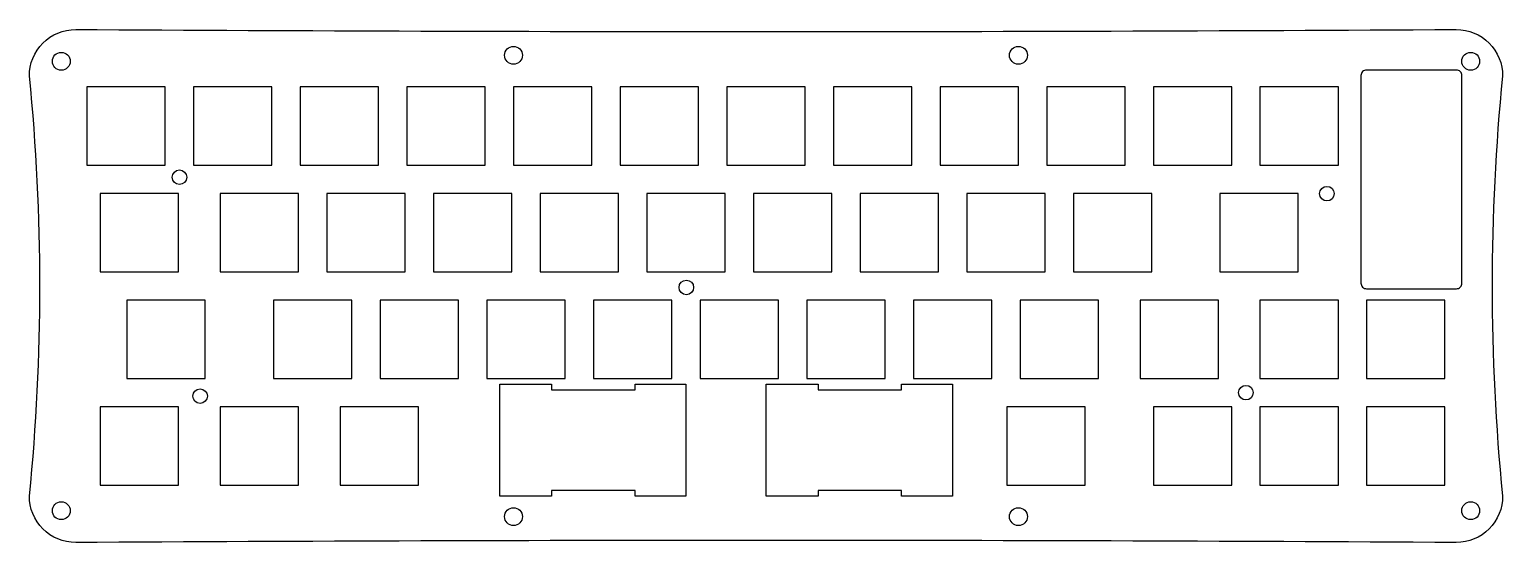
# Model space of a CAD drawing. Header units: millimetres. Extents: x 2 to 265, y -55 to 36.
import ezdxf

# ---------------------------------------------------------------- set-up
doc = ezdxf.new("R2010")
doc.units = ezdxf.units.MM
doc.layers.get('0').update_dxf_attribs({"linetype": 'CONTINUOUS'})

msp = doc.modelspace()

# ---------------------------------------------------------------- linework, layer by layer
for points in [[(10.04, 36.32, 0.003041), (256.67, 36.32, -0.418241), (264.93, 27.96, 0.049997), (264.93, -47.01, -0.418241), (256.67, -55.37, 0.003041), (10.04, -55.37, -0.418241), (1.78, -47.01, 0.049997), (1.78, 27.96, -0.418241)], [(257.68, 28.07, 0.414214), (256.68, 29.07), (240.63, 29.07, 0.414214), (239.63, 28.07), (239.63, -9.02, 0.414214), (240.63, -10.02), (256.68, -10.02, 0.414214), (257.68, -9.02)]]:
    msp.add_lwpolyline(points, format="xyb", close=True)
for points in [[(12.05, 26.05), (12.05, 12.05), (26.05, 12.05), (26.05, 26.05)], [(31.1, 26.05), (31.1, 12.05), (45.1, 12.05), (45.1, 26.05)], [(50.15, 12.05), (64.15, 12.05), (64.15, 26.05), (50.15, 26.05)], [(69.2, 26.05), (69.2, 12.05), (83.2, 12.05), (83.2, 26.05)], [(88.25, 12.05), (102.25, 12.05), (102.25, 26.05), (88.25, 26.05)], [(107.3, 26.05), (107.3, 12.05), (121.3, 12.05), (121.3, 26.05)], [(126.35, 26.05), (126.35, 12.05), (140.35, 12.05), (140.35, 26.05)], [(159.4, 12.05), (159.4, 26.05), (145.4, 26.05), (145.4, 12.05)], [(164.45, 26.05), (164.45, 12.05), (178.45, 12.05), (178.45, 26.05)], [(197.5, 26.05), (183.5, 26.05), (183.5, 12.05), (197.5, 12.05)], [(216.55, 12.05), (216.55, 26.05), (202.55, 26.05), (202.55, 12.05)], [(221.6, 26.05), (221.6, 12.05), (235.6, 12.05), (235.6, 26.05)], [(14.43, -7), (28.43, -7), (28.43, 7), (14.43, 7)], [(35.86, -7), (49.86, -7), (49.86, 7), (35.86, 7)], [(68.91, -7), (68.91, 7), (54.91, 7), (54.91, -7)], [(87.96, 7), (73.96, 7), (73.96, -7), (87.96, -7)], [(93.01, 7), (93.01, -7), (107.01, -7), (107.01, 7)], [(126.06, -7), (126.06, 7), (112.06, 7), (112.06, -7)], [(131.11, 7), (131.11, -7), (145.11, -7), (145.11, 7)], [(150.16, -7), (164.16, -7), (164.16, 7), (150.16, 7)], [(169.21, 7), (169.21, -7), (183.21, -7), (183.21, 7)], [(188.26, -7), (202.26, -7), (202.26, 7), (188.26, 7)], [(228.45, -7), (228.45, 7), (214.45, 7), (214.45, -7)], [(19.19, -12.05), (19.19, -26.05), (33.19, -26.05), (33.19, -12.05)], [(45.39, -12.05), (45.39, -26.05), (59.39, -26.05), (59.39, -12.05)], [(64.44, -26.05), (78.44, -26.05), (78.44, -12.05), (64.44, -12.05)], [(97.49, -12.05), (83.49, -12.05), (83.49, -26.05), (97.49, -26.05)], [(116.54, -12.05), (102.54, -12.05), (102.54, -26.05), (116.54, -26.05)], [(121.59, -26.05), (135.59, -26.05), (135.59, -12.05), (121.59, -12.05)], [(140.64, -26.05), (154.64, -26.05), (154.64, -12.05), (140.64, -12.05)], [(159.69, -26.05), (173.69, -26.05), (173.69, -12.05), (159.69, -12.05)], [(192.74, -12.05), (178.74, -12.05), (178.74, -26.05), (192.74, -26.05)], [(200.17, -12.05), (200.17, -26.05), (214.17, -26.05), (214.17, -12.05)], [(221.6, -26.05), (235.6, -26.05), (235.6, -12.05), (221.6, -12.05)], [(254.65, -26.05), (254.65, -12.05), (240.65, -12.05), (240.65, -26.05)], [(95.05, -27.08), (95.05, -28.08), (109.99, -28.08), (109.99, -27.08), (119.05, -27.08), (119.05, -47.08), (109.99, -47.08), (109.99, -46.08), (95.05, -46.08), (95.05, -47.08), (85.78, -47.08), (85.78, -27.08)], [(142.65, -27.08), (142.65, -28.08), (157.59, -28.08), (157.59, -27.08), (166.65, -27.08), (166.65, -47.08), (157.59, -47.08), (157.59, -46.08), (142.65, -46.08), (142.65, -47.08), (133.38, -47.08), (133.38, -27.08)], [(28.43, -45.1), (28.43, -31.1), (14.43, -31.1), (14.43, -45.1)], [(35.86, -31.1), (35.86, -45.1), (49.86, -45.1), (49.86, -31.1)], [(57.29, -45.1), (71.29, -45.1), (71.29, -31.1), (57.29, -31.1)], [(190.35, -31.1), (176.35, -31.1), (176.35, -45.1), (190.35, -45.1)], [(202.55, -45.1), (216.55, -45.1), (216.55, -31.1), (202.55, -31.1)], [(221.6, -45.1), (235.6, -45.1), (235.6, -31.1), (221.6, -31.1)], [(240.65, -31.1), (240.65, -45.1), (254.65, -45.1), (254.65, -31.1)]]:
    msp.add_lwpolyline(points, close=True)
for centre, radius in [((7.47, 30.63), 1.6), ((88.25, 31.7), 1.6), ((178.45, 31.7), 1.6), ((259.24, 30.63), 1.6), ((28.58, 9.91), 1.3), ((233.55, 6.98), 1.3), ((119.13, -9.78), 1.3), ((32.26, -29.21), 1.3), ((219.08, -28.58), 1.3), ((7.47, -49.68), 1.6), ((88.25, -50.74), 1.6), ((178.45, -50.74), 1.6), ((259.24, -49.68), 1.6)]:
    msp.add_circle(centre, radius)

doc.saveas('drawing.dxf')
